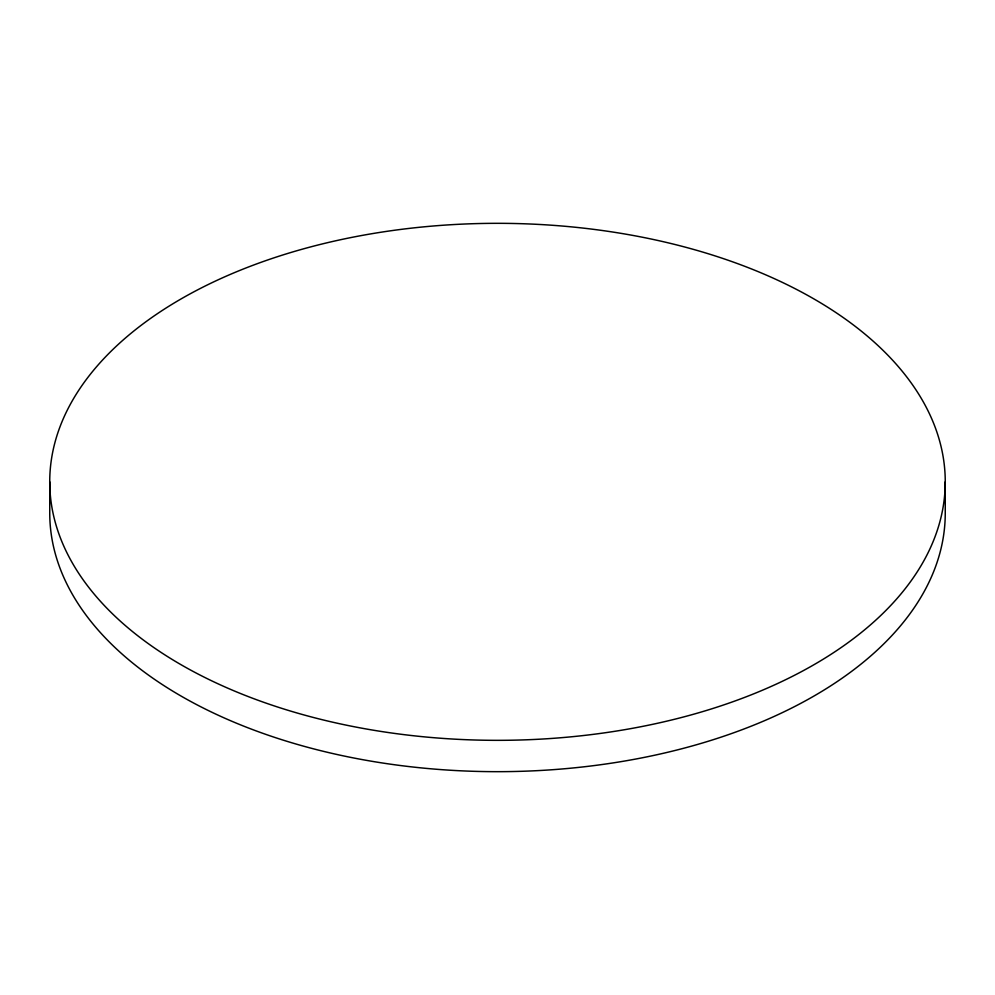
<?xml version="1.0" encoding="UTF-8"?>
<svg xmlns="http://www.w3.org/2000/svg" width="995" height="995" viewBox="0 0 995 995"><rect width="100%" height="100%" fill="white"/><g stroke="black" fill="none" stroke-linecap="round" stroke-linejoin="round"><path stroke-width="1.49" d="M945.25 481.829A447.75 258.501 0 0 1 273.625 705.704A447.75 258.501 0 0 1 273.625 257.954A447.75 258.501 0 0 1 945.25 481.829L945.25 513.171A447.75 258.501 0 0 1 497.5 771.672A447.75 258.501 0 0 1 49.75 513.171L49.75 481.829"/></g></svg>
